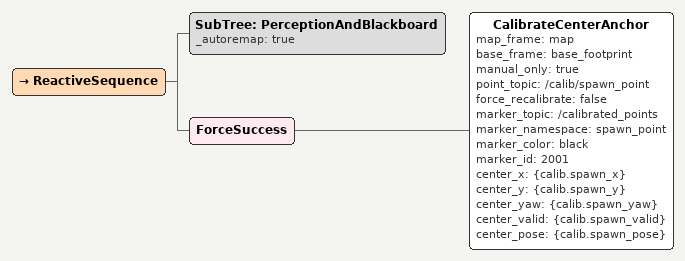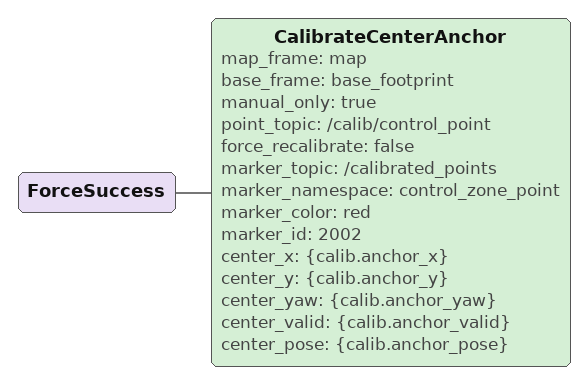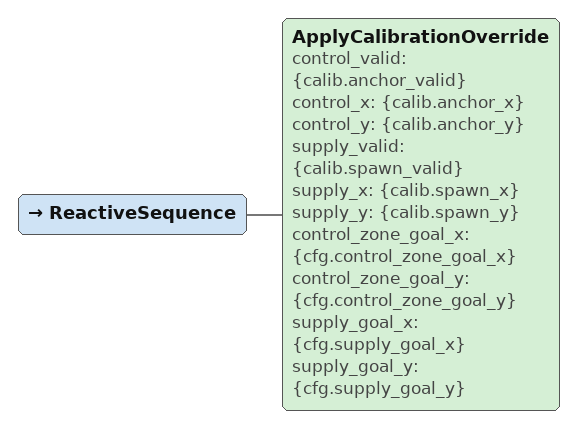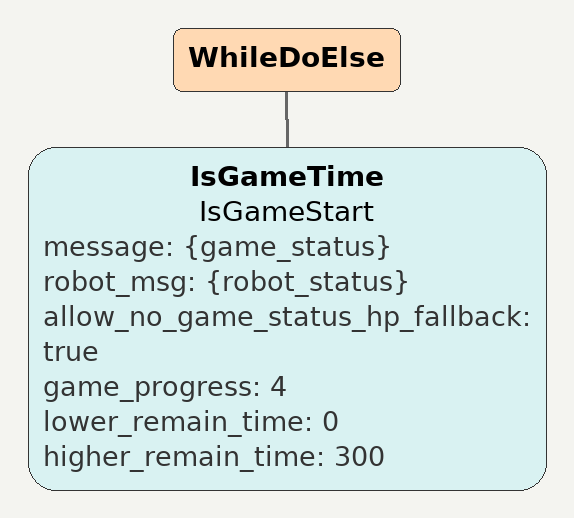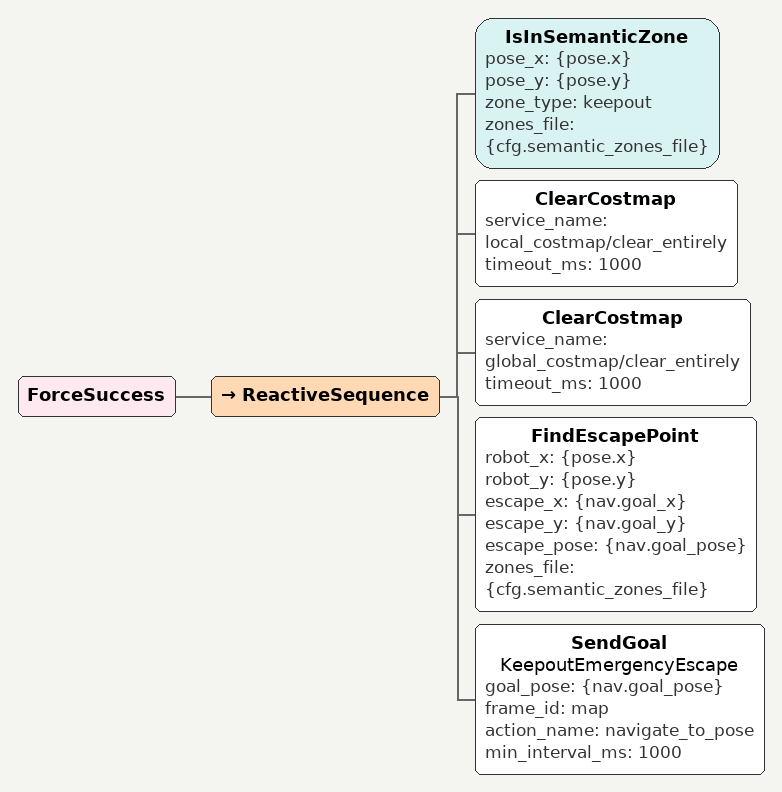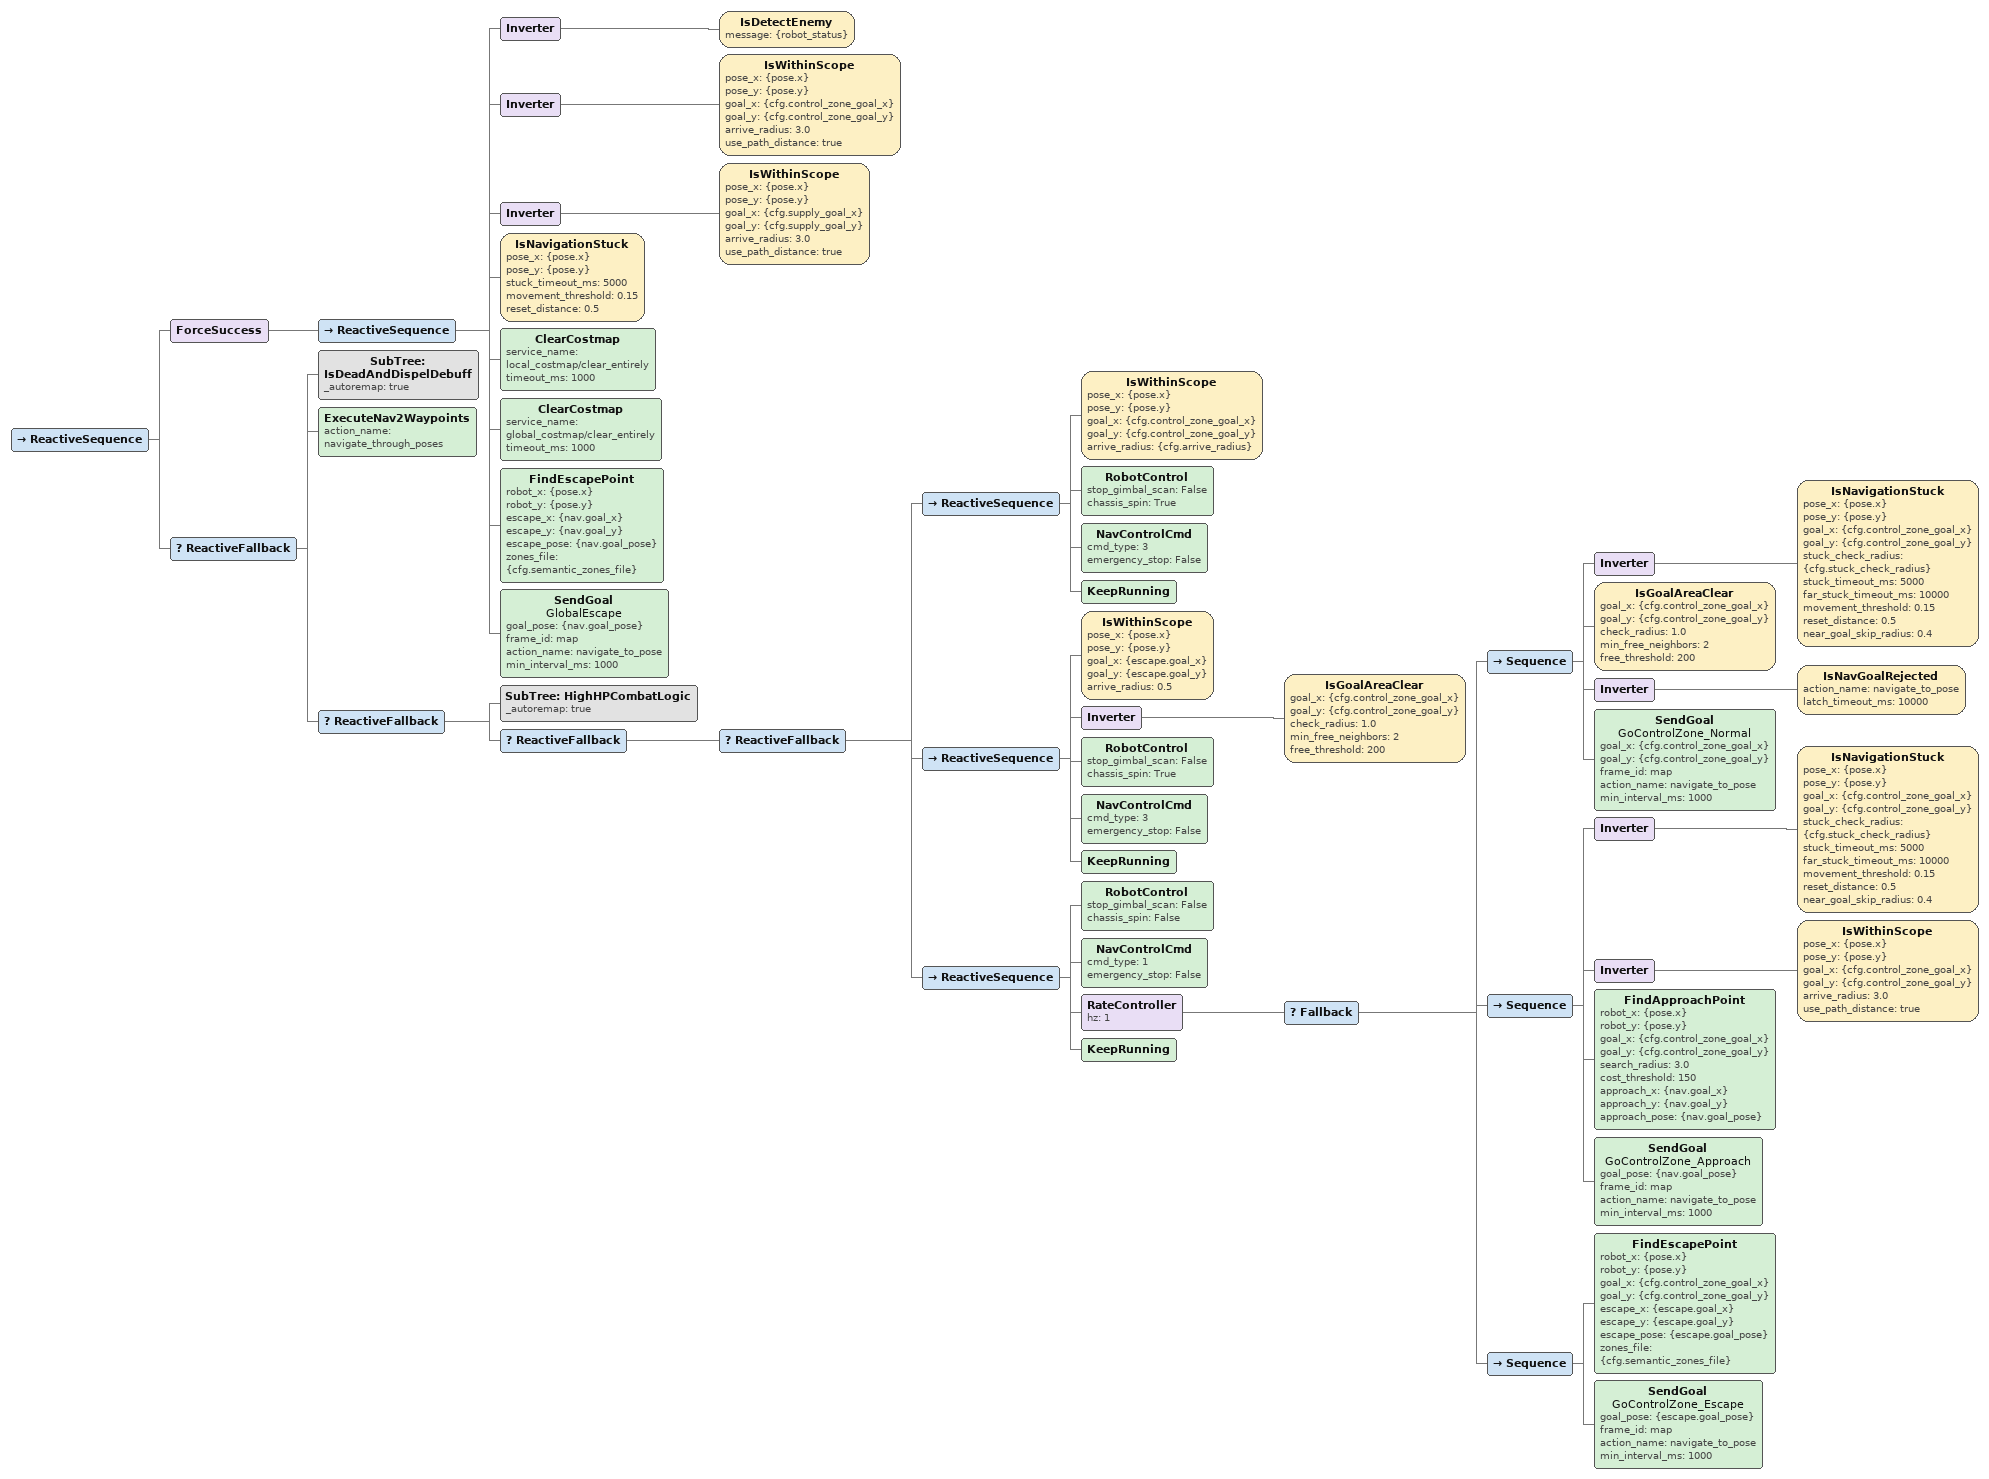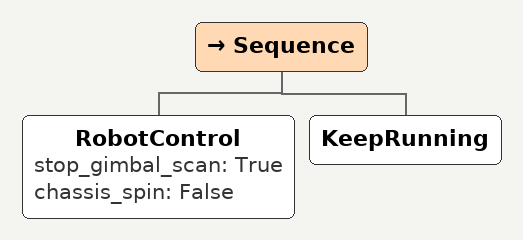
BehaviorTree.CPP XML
<ReactiveSequence>
    <!-- 用Sequence包裹所有节点，确保BehaviorTree只有1个子节点 -->
    <!-- 订阅数据并写入黑板 -->
    <SubTree ID="PerceptionAndBlackboard" _autoremap="true"/>

    <ForceSuccess>
        <CalibrateCenterAnchor map_frame="map" base_frame="base_footprint" manual_only="true" point_topic="/calib/spawn_point" force_recalibrate="false" marker_topic="/calibrated_points" marker_namespace="spawn_point" marker_color="black" marker_id="2001" center_x="{calib.spawn_x}" center_y="{calib.spawn_y}" center_yaw="{calib.spawn_yaw}" center_valid="{calib.spawn_valid}" center_pose="{calib.spawn_pose}"/>
    </ForceSuccess>
</ReactiveSequence>

<ForceSuccess>
    <CalibrateCenterAnchor map_frame="map" base_frame="base_footprint" manual_only="true" point_topic="/calib/control_point" force_recalibrate="false" marker_topic="/calibrated_points" marker_namespace="control_zone_point" marker_color="red" marker_id="2002" center_x="{calib.anchor_x}" center_y="{calib.anchor_y}" center_yaw="{calib.anchor_yaw}" center_valid="{calib.anchor_valid}" center_pose="{calib.anchor_pose}"/>
</ForceSuccess>

<ReactiveSequence>
    <!-- 标定覆盖：有标定点时用标定坐标替代硬编码，无标定时保持原值 -->
    <ApplyCalibrationOverride control_valid="{calib.anchor_valid}" control_x="{calib.anchor_x}" control_y="{calib.anchor_y}" supply_valid="{calib.spawn_valid}" supply_x="{calib.spawn_x}" supply_y="{calib.spawn_y}" control_zone_goal_x="{cfg.control_zone_goal_x}" control_zone_goal_y="{cfg.control_zone_goal_y}" supply_goal_x="{cfg.supply_goal_x}" supply_goal_y="{cfg.supply_goal_y}"/>
</ReactiveSequence>

<WhileDoElse>
    <IsGameTime name="IsGameStart" message="{game_status}" robot_msg="{robot_status}" allow_no_game_status_hp_fallback="true" game_progress="4" lower_remain_time="0" higher_remain_time="300"/>
</WhileDoElse>

<ForceSuccess>
    <ReactiveSequence>
        <IsInSemanticZone pose_x="{pose.x}" pose_y="{pose.y}" zone_type="keepout" zones_file="{cfg.semantic_zones_file}"/>
        <ClearCostmap service_name="local_costmap/clear_entirely" timeout_ms="1000"/>
        <ClearCostmap service_name="global_costmap/clear_entirely" timeout_ms="1000"/>
        <FindEscapePoint robot_x="{pose.x}" robot_y="{pose.y}" escape_x="{nav.goal_x}" escape_y="{nav.goal_y}" escape_pose="{nav.goal_pose}" zones_file="{cfg.semantic_zones_file}"/>
        <SendGoal name="KeepoutEmergencyEscape" goal_pose="{nav.goal_pose}" frame_id="map" action_name="navigate_to_pose" min_interval_ms="1000"/>
    </ReactiveSequence>
</ForceSuccess>

<ReactiveSequence>
    <ForceSuccess>
        <ReactiveSequence>
            <Inverter>
                <IsDetectEnemy message="{robot_status}"/>
            </Inverter>
            <Inverter>
                <IsWithinScope pose_x="{pose.x}" pose_y="{pose.y}" goal_x="{cfg.control_zone_goal_x}" goal_y="{cfg.control_zone_goal_y}" arrive_radius="3.0" use_path_distance="true"/>
            </Inverter>
            <Inverter>
                <IsWithinScope pose_x="{pose.x}" pose_y="{pose.y}" goal_x="{cfg.supply_goal_x}" goal_y="{cfg.supply_goal_y}" arrive_radius="3.0" use_path_distance="true"/>
            </Inverter>
            <IsNavigationStuck pose_x="{pose.x}" pose_y="{pose.y}" stuck_timeout_ms="5000" movement_threshold="0.15" reset_distance="0.5"/>
            <ClearCostmap service_name="local_costmap/clear_entirely" timeout_ms="1000"/>
            <ClearCostmap service_name="global_costmap/clear_entirely" timeout_ms="1000"/>
            <FindEscapePoint robot_x="{pose.x}" robot_y="{pose.y}" escape_x="{nav.goal_x}" escape_y="{nav.goal_y}" escape_pose="{nav.goal_pose}" zones_file="{cfg.semantic_zones_file}"/>
            <SendGoal name="GlobalEscape" goal_pose="{nav.goal_pose}" frame_id="map" action_name="navigate_to_pose" min_interval_ms="1000"/>
        </ReactiveSequence>
    </ForceSuccess>

<ReactiveFallback>
    <!--判断战亡/低血量，若战亡或需要恢复，执行恢复操作 -->
    <SubTree ID="IsDeadAndDispelDebuff" _autoremap="true"/>
    <ExecuteNav2Waypoints action_name="navigate_through_poses"/>
    <!-- 处于存活状态则进入战斗/占点逻辑 -->
    <ReactiveFallback>

                                <!-- 高血量战斗逻辑 (HP >= cfg.hp_high_threshold) -->
        <SubTree ID="HighHPCombatLogic" _autoremap="true"/>

        <!-- 非战斗时刻占点逻辑 -->
        <ReactiveFallback>

            <!-- 3) 抢控制区：对方每秒-1胜利点；离开后延迟2s失效
                 三状态切换: B-1 到达控制区 / B-2 脱困点待命 / B-3 导航移动 -->
            <ReactiveFallback>
                <!-- B-1: 已到达控制区 → 站定搜敌 + 小陀螺防护 -->
                <ReactiveSequence>
                    <IsWithinScope pose_x="{pose.x}" pose_y="{pose.y}" goal_x="{cfg.control_zone_goal_x}" goal_y="{cfg.control_zone_goal_y}" arrive_radius="{cfg.arrive_radius}"/>
                    <RobotControl stop_gimbal_scan="False" chassis_spin="True"/>
                    <NavControlCmd cmd_type="3" emergency_stop="False"/>
                    <KeepRunning/>
                </ReactiveSequence>

                <!-- B-2: 到达脱困点且控制区仍被阻 → 原地小陀螺待命
                     退出条件: 控制区恢复通行(Inverter返回FAILURE) → B-3接管 -->
                <ReactiveSequence>
                    <IsWithinScope pose_x="{pose.x}" pose_y="{pose.y}" goal_x="{escape.goal_x}" goal_y="{escape.goal_y}" arrive_radius="0.5"/>
                    <Inverter>
                        <IsGoalAreaClear goal_x="{cfg.control_zone_goal_x}" goal_y="{cfg.control_zone_goal_y}" check_radius="1.0" min_free_neighbors="2" free_threshold="200"/>
                    </Inverter>
                    <RobotControl stop_gimbal_scan="False" chassis_spin="True"/>
                    <NavControlCmd cmd_type="3" emergency_stop="False"/>
                    <KeepRunning/>
                </ReactiveSequence>

                <!-- B-3: 未到达 → 导航前往控制区 -->
                <ReactiveSequence>
                    <RobotControl stop_gimbal_scan="False" chassis_spin="False"/>
                    <NavControlCmd cmd_type="1" emergency_stop="False"/>
                    <RateController hz="1">
                        <Fallback>
                            <!-- 1) 未卡住+目标可通行+Nav2未拒绝 → 正常前往控制区 -->
                            <Sequence>
                                <Inverter>
                                    <IsNavigationStuck pose_x="{pose.x}" pose_y="{pose.y}" goal_x="{cfg.control_zone_goal_x}" goal_y="{cfg.control_zone_goal_y}" stuck_check_radius="{cfg.stuck_check_radius}" stuck_timeout_ms="5000" far_stuck_timeout_ms="10000" movement_threshold="0.15" reset_distance="0.5" near_goal_skip_radius="0.4"/>
                                </Inverter>
                                <IsGoalAreaClear goal_x="{cfg.control_zone_goal_x}" goal_y="{cfg.control_zone_goal_y}" check_radius="1.0" min_free_neighbors="2" free_threshold="200"/>
                                <Inverter>
                                    <IsNavGoalRejected action_name="navigate_to_pose" latch_timeout_ms="10000"/>
                                </Inverter>
                                <SendGoal name="GoControlZone_Normal" goal_x="{cfg.control_zone_goal_x}" goal_y="{cfg.control_zone_goal_y}" frame_id="map" action_name="navigate_to_pose" min_interval_ms="1000"/>
                            </Sequence>
                            <!-- 2) 未卡住+远距(>4.5m路径)+目标被阻 → 接近点 -->
                            <Sequence>
                                <Inverter>
                                    <IsNavigationStuck pose_x="{pose.x}" pose_y="{pose.y}" goal_x="{cfg.control_zone_goal_x}" goal_y="{cfg.control_zone_goal_y}" stuck_check_radius="{cfg.stuck_check_radius}" stuck_timeout_ms="5000" far_stuck_timeout_ms="10000" movement_threshold="0.15" reset_distance="0.5" near_goal_skip_radius="0.4"/>
                                </Inverter>
                                <Inverter>
                                    <IsWithinScope pose_x="{pose.x}" pose_y="{pose.y}" goal_x="{cfg.control_zone_goal_x}" goal_y="{cfg.control_zone_goal_y}" arrive_radius="3.0" use_path_distance="true"/>
                                </Inverter>
                                <FindApproachPoint robot_x="{pose.x}" robot_y="{pose.y}" goal_x="{cfg.control_zone_goal_x}" goal_y="{cfg.control_zone_goal_y}" search_radius="3.0" cost_threshold="150" approach_x="{nav.goal_x}" approach_y="{nav.goal_y}" approach_pose="{nav.goal_pose}"/>
                                <SendGoal name="GoControlZone_Approach" goal_pose="{nav.goal_pose}" frame_id="map" action_name="navigate_to_pose" min_interval_ms="1000"/>
                            </Sequence>
                            <!-- 3) 兜底：卡住/近距被阻/Nav2拒绝 → 脱困点(单实例) -->
                            <Sequence>
                                <FindEscapePoint robot_x="{pose.x}" robot_y="{pose.y}" goal_x="{cfg.control_zone_goal_x}" goal_y="{cfg.control_zone_goal_y}" escape_x="{escape.goal_x}" escape_y="{escape.goal_y}" escape_pose="{escape.goal_pose}" zones_file="{cfg.semantic_zones_file}"/>
                                <SendGoal name="GoControlZone_Escape" goal_pose="{escape.goal_pose}" frame_id="map" action_name="navigate_to_pose" min_interval_ms="1000"/>
                            </Sequence>
                        </Fallback>
                    </RateController>
                    <KeepRunning/>
                </ReactiveSequence>
            </ReactiveFallback>

        </ReactiveFallback>

    </ReactiveFallback>
</ReactiveFallback>
</ReactiveSequence>

<Sequence>
    <RobotControl stop_gimbal_scan="True" chassis_spin="False"/>
    <!-- 发送一个停止领航的空命令或者直接不发目标，就干等着 -->
    <KeepRunning/>
</Sequence>
